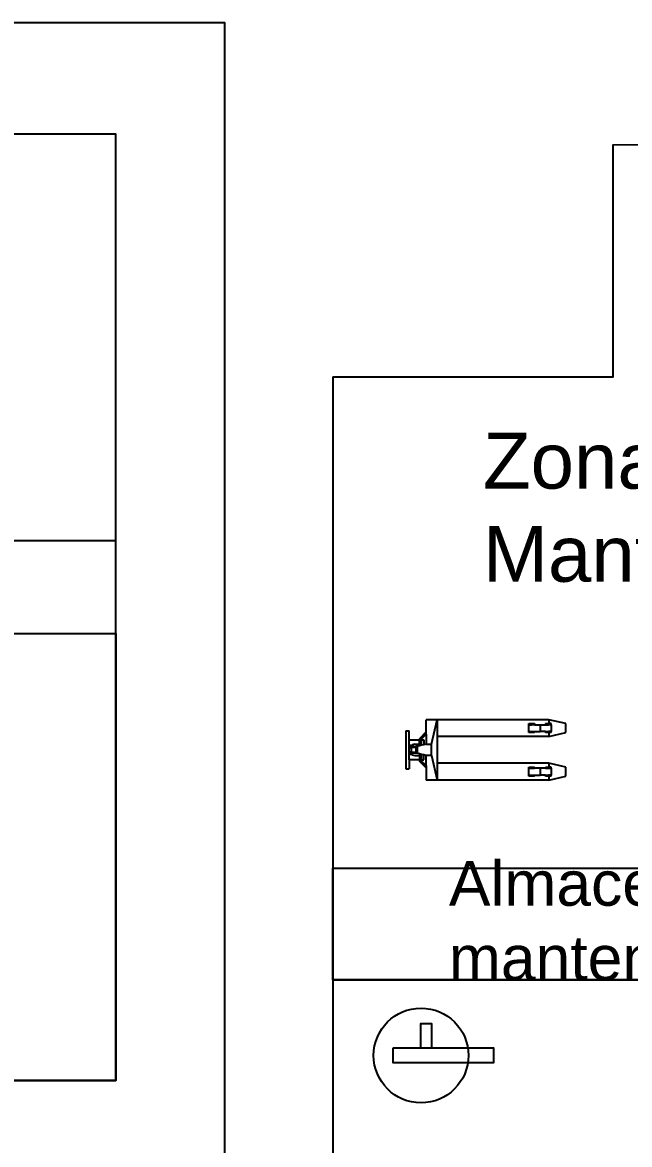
# Model space of a CAD drawing. Header units: millimetres. Extents: x 3051.7 to 3117.6, y 1576.4 to 1673.3.
# Drawn here: x 3103.64 to 3109.07, y 1587.99 to 1598.03 of the extents above; entities that cross this region are included whole.
import ezdxf

# ---------------------------------------------------------------- set-up
doc = ezdxf.new("R2010")
doc.units = ezdxf.units.MM
for name, color, linetype in [('AR_Maquinas', 140, 'Continuous'), ('Edges', 7, 'Continuous'), ('Evacuacion 1er piso', 90, 'Continuous'), ('Muebles_Fabrica', 7, 'Continuous'), ('Zonas_Fabrica', 10, 'Continuous')]:
    doc.layers.add(name, color=color, linetype=linetype)
doc.styles.get("Standard").update_dxf_attribs({"font": 'arial.ttf'})

# ---------------------------------------------------------------- blocks, each defined once
blk = doc.blocks.new('pallet jackpl')
at = {"layer": 'Edges'}
for p, q in [((3.366, 3.598), (3.266, 3.598)), ((3.266, 3.49), (3.266, 3.598)), ((3.316, 3.378), (3.366, 3.598)), ((4.366, 3.598), (3.366, 3.598)), ((3.366, 3.598), (3.366, 3.448)), ((4.186, 3.563), (4.21, 3.563)), ((4.186, 3.553), (4.186, 3.563)), ((4.186, 3.493), (4.186, 3.553)), ((4.186, 3.553), (4.21, 3.553)), ((4.21, 3.563), (4.21, 3.553)), ((4.21, 3.563), (4.236, 3.563)), ((4.236, 3.553), (4.21, 3.553)), ((4.236, 3.563), (4.236, 3.553)), ((4.236, 3.553), (4.286, 3.553)), ((4.286, 3.553), (4.286, 3.493)), ((4.286, 3.553), (4.336, 3.553)), ((4.336, 3.563), (4.336, 3.553)), ((4.336, 3.563), (4.362, 3.563)), ((4.336, 3.553), (4.362, 3.553)), ((4.362, 3.553), (4.362, 3.563)), ((4.362, 3.563), (4.366, 3.563)), ((4.386, 3.553), (4.362, 3.553)), ((4.366, 3.598), (4.366, 3.563)), ((4.516, 3.563), (4.366, 3.598)), ((4.386, 3.563), (4.366, 3.563)), ((4.386, 3.553), (4.386, 3.563)), ((4.386, 3.553), (4.386, 3.493)), ((4.516, 3.483), (4.516, 3.563)), ((3.086, 3.498), (3.116, 3.498)), ((3.086, 3.498), (3.086, 3.158)), ((3.116, 3.418), (3.116, 3.498)), ((3.116, 3.368), (3.116, 3.418)), ((3.116, 3.418), (3.206, 3.418)), ((3.266, 3.49), (3.206, 3.428)), ((3.206, 3.418), (3.206, 3.428)), ((3.226, 3.428), (3.206, 3.428)), ((3.206, 3.378), (3.206, 3.418)), ((3.266, 3.469), (3.226, 3.428)), ((3.226, 3.418), (3.226, 3.428)), ((3.226, 3.369), (3.226, 3.418)), ((3.226, 3.418), (3.246, 3.418)), ((3.246, 3.418), (3.246, 3.373)), ((3.266, 3.469), (3.266, 3.49)), ((3.266, 3.469), (3.266, 3.378)), ((3.366, 3.448), (3.366, 3.208)), ((4.366, 3.448), (3.366, 3.448)), ((4.186, 3.483), (4.186, 3.493)), ((4.186, 3.493), (4.21, 3.493)), ((4.21, 3.483), (4.186, 3.483)), ((4.21, 3.483), (4.21, 3.493)), ((4.21, 3.493), (4.236, 3.493)), ((4.236, 3.483), (4.21, 3.483)), ((4.236, 3.483), (4.236, 3.493)), ((4.236, 3.493), (4.286, 3.493)), ((4.336, 3.493), (4.286, 3.493)), ((4.336, 3.493), (4.362, 3.493)), ((4.336, 3.483), (4.336, 3.493)), ((4.362, 3.483), (4.336, 3.483)), ((4.362, 3.483), (4.362, 3.493)), ((4.386, 3.493), (4.362, 3.493)), ((4.366, 3.483), (4.362, 3.483)), ((4.366, 3.448), (4.516, 3.483)), ((4.366, 3.483), (4.366, 3.448)), ((4.386, 3.483), (4.366, 3.483)), ((4.386, 3.483), (4.386, 3.493)), ((3.116, 3.358), (3.116, 3.368)), ((3.138, 3.368), (3.116, 3.368)), ((3.128, 3.358), (3.116, 3.358)), ((3.116, 3.348), (3.116, 3.358)), ((3.116, 3.348), (3.123, 3.345)), ((3.116, 3.343), (3.116, 3.348)), ((3.123, 3.345), (3.116, 3.343)), ((3.116, 3.313), (3.116, 3.343)), ((3.136, 3.348), (3.123, 3.345)), ((3.138, 3.368), (3.128, 3.358)), ((3.156, 3.358), (3.128, 3.358)), ((3.136, 3.308), (3.136, 3.348)), ((3.156, 3.348), (3.136, 3.348)), ((3.141, 3.372), (3.138, 3.368)), ((3.166, 3.378), (3.141, 3.372)), ((3.156, 3.358), (3.156, 3.348)), ((3.156, 3.358), (3.176, 3.358)), ((3.176, 3.348), (3.156, 3.348)), ((3.166, 3.378), (3.206, 3.378)), ((3.176, 3.358), (3.176, 3.348)), ((3.186, 3.358), (3.176, 3.358)), ((3.176, 3.308), (3.176, 3.348)), ((3.176, 3.348), (3.186, 3.348)), ((3.216, 3.366), (3.186, 3.359)), ((3.186, 3.359), (3.186, 3.358)), ((3.186, 3.358), (3.186, 3.348)), ((3.186, 3.348), (3.186, 3.308)), ((3.206, 3.378), (3.216, 3.378)), ((3.216, 3.378), (3.216, 3.366)), ((3.226, 3.369), (3.216, 3.366)), ((3.246, 3.373), (3.226, 3.369)), ((3.266, 3.378), (3.246, 3.373)), ((3.266, 3.378), (3.316, 3.378)), ((3.316, 3.278), (3.316, 3.378)), ((3.116, 3.313), (3.123, 3.311)), ((3.116, 3.308), (3.116, 3.313)), ((3.123, 3.311), (3.116, 3.308)), ((3.116, 3.298), (3.116, 3.308)), ((3.128, 3.298), (3.116, 3.298)), ((3.116, 3.288), (3.116, 3.298)), ((3.116, 3.238), (3.116, 3.288)), ((3.138, 3.288), (3.116, 3.288)), ((3.206, 3.238), (3.116, 3.238)), ((3.116, 3.238), (3.116, 3.158)), ((3.123, 3.311), (3.136, 3.308)), ((3.128, 3.298), (3.138, 3.288)), ((3.156, 3.298), (3.128, 3.298)), ((3.136, 3.308), (3.156, 3.308)), ((3.138, 3.288), (3.141, 3.285)), ((3.141, 3.285), (3.166, 3.278)), ((3.156, 3.308), (3.156, 3.298)), ((3.156, 3.308), (3.176, 3.308)), ((3.176, 3.298), (3.156, 3.298)), ((3.166, 3.278), (3.206, 3.278)), ((3.176, 3.308), (3.176, 3.298)), ((3.176, 3.308), (3.186, 3.308)), ((3.186, 3.298), (3.176, 3.298)), ((3.186, 3.308), (3.186, 3.298)), ((3.216, 3.29), (3.186, 3.298)), ((3.186, 3.298), (3.186, 3.298)), ((3.206, 3.278), (3.206, 3.238)), ((3.216, 3.278), (3.206, 3.278)), ((3.206, 3.238), (3.206, 3.228)), ((3.266, 3.167), (3.206, 3.228)), ((3.206, 3.228), (3.226, 3.228)), ((3.216, 3.29), (3.216, 3.278)), ((3.226, 3.288), (3.216, 3.29)), ((3.226, 3.238), (3.226, 3.288)), ((3.246, 3.283), (3.226, 3.288)), ((3.226, 3.228), (3.226, 3.238)), ((3.226, 3.238), (3.246, 3.238)), ((3.266, 3.187), (3.226, 3.228)), ((3.246, 3.238), (3.246, 3.283)), ((3.266, 3.278), (3.246, 3.283)), ((3.316, 3.278), (3.266, 3.278)), ((3.266, 3.187), (3.266, 3.278)), ((3.316, 3.278), (3.366, 3.058)), ((3.086, 3.158), (3.116, 3.158)), ((3.266, 3.187), (3.266, 3.167)), ((3.266, 3.167), (3.266, 3.058)), ((4.366, 3.208), (3.366, 3.208)), ((3.366, 3.208), (3.366, 3.058)), ((4.186, 3.173), (4.21, 3.173)), ((4.186, 3.163), (4.186, 3.173)), ((4.186, 3.103), (4.186, 3.163)), ((4.186, 3.163), (4.21, 3.163)), ((4.21, 3.173), (4.21, 3.163)), ((4.21, 3.173), (4.236, 3.173)), ((4.21, 3.163), (4.236, 3.163)), ((4.236, 3.173), (4.236, 3.163)), ((4.286, 3.163), (4.236, 3.163)), ((4.286, 3.163), (4.286, 3.103)), ((4.336, 3.163), (4.286, 3.163)), ((4.336, 3.163), (4.336, 3.173)), ((4.336, 3.173), (4.362, 3.173)), ((4.336, 3.163), (4.362, 3.163)), ((4.362, 3.163), (4.362, 3.173)), ((4.362, 3.173), (4.366, 3.173)), ((4.362, 3.163), (4.386, 3.163)), ((4.516, 3.173), (4.366, 3.208)), ((4.366, 3.208), (4.366, 3.173)), ((4.386, 3.173), (4.366, 3.173)), ((4.386, 3.163), (4.386, 3.173)), ((4.386, 3.163), (4.386, 3.103)), ((4.516, 3.093), (4.516, 3.173)), ((3.366, 3.058), (3.266, 3.058)), ((4.366, 3.058), (3.366, 3.058)), ((4.186, 3.093), (4.186, 3.103)), ((4.186, 3.103), (4.21, 3.103)), ((4.21, 3.093), (4.186, 3.093)), ((4.21, 3.093), (4.21, 3.103)), ((4.21, 3.103), (4.236, 3.103)), ((4.236, 3.093), (4.21, 3.093)), ((4.236, 3.093), (4.236, 3.103)), ((4.236, 3.103), (4.286, 3.103)), ((4.336, 3.103), (4.286, 3.103)), ((4.336, 3.093), (4.336, 3.103)), ((4.336, 3.103), (4.362, 3.103)), ((4.362, 3.093), (4.336, 3.093)), ((4.362, 3.093), (4.362, 3.103)), ((4.386, 3.103), (4.362, 3.103)), ((4.366, 3.093), (4.362, 3.093)), ((4.386, 3.093), (4.366, 3.093)), ((4.366, 3.093), (4.366, 3.058)), ((4.366, 3.058), (4.516, 3.093)), ((4.386, 3.093), (4.386, 3.103))]:
    blk.add_line(p, q, dxfattribs=at)

msp = doc.modelspace()

# ---------------------------------------------------------------- linework, layer by layer
at = {"layer": 'AR_Maquinas'}
msp.add_lwpolyline([(3104.478, 1597.029), (3098.478, 1597.029), (3098.478, 1593.393), (3104.478, 1593.393)], close=True, dxfattribs=at)
for points in [[(3104.478, 1592.561), (3104.478, 1588.561), (3099.493, 1588.561), (3099.493, 1592.561), (3104.478, 1592.561)], [(3106.418, 1590.461), (3113.345, 1590.461), (3113.345, 1589.461), (3106.418, 1589.461), (3106.418, 1590.461)]]:
    msp.add_lwpolyline(points, dxfattribs=at)
at = {"layer": 'Evacuacion 1er piso'}
msp.add_lwpolyline([(3076.845, 1598.029), (3105.449, 1598.029), (3105.449, 1582.162)], dxfattribs=at)
for points in [[(3107.203, 1588.853), (3107.306, 1588.853), (3107.306, 1589.066), (3107.203, 1589.066)], [(3106.96, 1588.853), (3107.858, 1588.853), (3107.858, 1588.717), (3106.96, 1588.717)]]:
    msp.add_lwpolyline(points, close=True, dxfattribs=at)
msp.add_circle((3107.208, 1588.784), 0.424, dxfattribs=at)
at = {"layer": 'Zonas_Fabrica'}
for points in [[(3091.86, 1597.029), (3091.86, 1588.561), (3104.478, 1588.561), (3104.478, 1597.029), (3090.473, 1597.029)], [(3106.418, 1594.856), (3106.418, 1589.461), (3113.345, 1589.461), (3113.345, 1596.961)], [(3106.418, 1594.856), (3108.927, 1594.856), (3108.927, 1596.935), (3113.345, 1596.961)]]:
    msp.add_lwpolyline(points, dxfattribs=at)
msp.add_lwpolyline([(3113.345, 1589.461), (3106.418, 1589.461), (3106.418, 1582.161), (3113.345, 1582.161)], close=True, dxfattribs=at)

# ---------------------------------------------------------------- block references
at = {"layer": 'Muebles_Fabrica'}
msp.add_blockref('pallet jackpl', (3103.987, 1588.191), dxfattribs=at)

# ---------------------------------------------------------------- texts
at = {"layer": 'AR_Maquinas', "insert": (3107.457, 1590.524), "char_height": 0.4, "attachment_point": 1}
msp.add_mtext_dynamic_manual_height_columns('Almacen mantenimento', width=2.82228, gutter_width=12.5, heights=[0], dxfattribs=at)
at = {"layer": 'Zonas_Fabrica', "insert": (3107.762, 1594.357), "char_height": 0.5, "attachment_point": 1}
msp.add_mtext_dynamic_manual_height_columns('Zona Mantenimiento', width=3.47883, gutter_width=12.5, heights=[0], dxfattribs=at)

doc.saveas('drawing.dxf')
